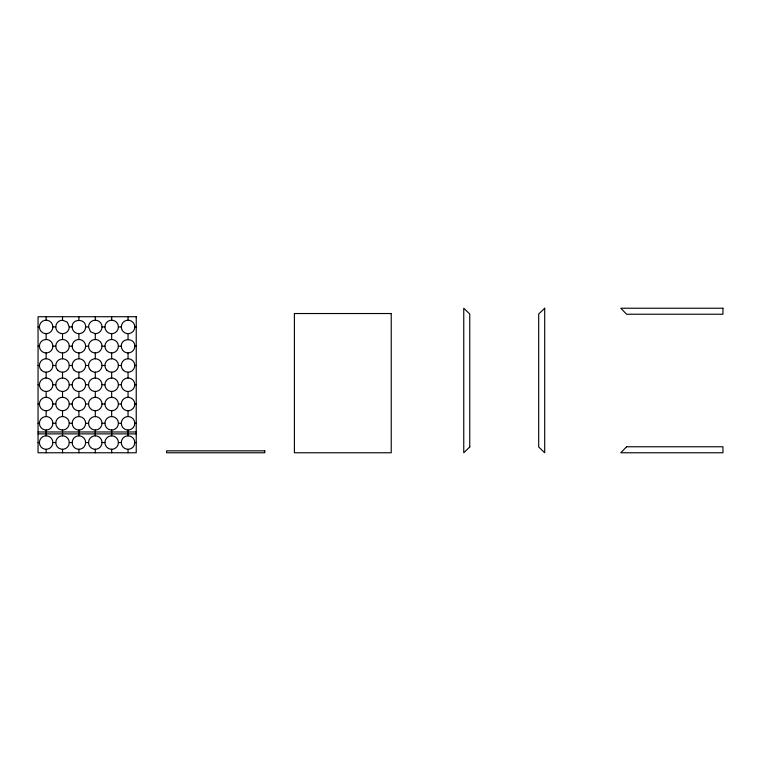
<?xml version="1.0" encoding="UTF-8"?>
<svg xmlns="http://www.w3.org/2000/svg" width="761" height="761" viewBox="0 0 761 761"><rect width="100%" height="100%" fill="white"/><g stroke="black" fill="none" stroke-linecap="round" stroke-linejoin="round"><path stroke-width="1.14" d="M78.906 333.679A6.744 6.744 0 0 1 72.162 326.935C71.829 318.269 85.983 318.269 85.651 326.935A6.744 6.744 0 0 1 78.906 333.679L78.906 339.463M128.048 352.952A6.744 6.744 0 0 1 121.303 346.207C120.97 337.542 135.116 337.542 134.792 346.207A6.744 6.744 0 0 1 128.048 352.952L128.048 358.735M38.05 326.935L39.401 326.935M52.89 326.935A6.744 6.744 0 0 0 42.768 321.094A6.744 6.744 0 0 0 42.768 332.776A6.744 6.744 0 0 0 52.89 326.935L55.781 326.935A6.744 6.744 0 0 0 62.526 333.679L62.526 339.463M62.526 333.679A6.744 6.744 0 0 0 69.27 326.935L72.162 326.935M85.651 326.935L88.542 326.935A6.744 6.744 0 0 1 95.287 320.191L95.287 316.728M95.287 320.191A6.744 6.744 0 0 1 102.031 326.935L104.923 326.935M118.412 326.935A6.744 6.744 0 0 0 108.29 321.094A6.744 6.744 0 0 0 108.29 332.776A6.744 6.744 0 0 0 118.412 326.935L121.303 326.935M134.792 326.935A6.744 6.744 0 0 0 124.671 321.094A6.744 6.744 0 0 0 124.671 332.776A6.744 6.744 0 0 0 134.792 326.935L136.238 326.935M38.05 346.207L39.401 346.207M52.89 346.207A6.744 6.744 0 0 0 42.768 340.367A6.744 6.744 0 0 0 42.768 352.048A6.744 6.744 0 0 0 52.89 346.207L55.781 346.207M69.27 346.207A6.744 6.744 0 0 0 59.149 340.367A6.744 6.744 0 0 0 59.149 352.048A6.744 6.744 0 0 0 69.27 346.207L72.162 346.207M85.651 346.207A6.744 6.744 0 0 0 75.529 340.367A6.744 6.744 0 0 0 75.529 352.048A6.744 6.744 0 0 0 85.651 346.207L88.542 346.207M102.031 346.207A6.744 6.744 0 0 0 91.91 340.367A6.744 6.744 0 0 0 91.91 352.048A6.744 6.744 0 0 0 102.031 346.207L104.923 346.207M118.412 346.207A6.744 6.744 0 0 0 108.29 340.367A6.744 6.744 0 0 0 108.29 352.048A6.744 6.744 0 0 0 118.412 346.207L121.303 346.207M134.792 346.207L136.238 346.207M38.05 365.48L39.401 365.48M52.89 365.48L55.781 365.48M69.27 365.48L72.162 365.48M85.651 365.48L88.542 365.48M102.031 365.48L104.923 365.48M118.412 365.48L121.303 365.48M134.792 365.48L136.238 365.48M38.05 384.752L39.401 384.752M52.89 384.752A6.744 6.744 0 0 0 42.768 378.902A6.744 6.744 0 0 0 42.768 390.593A6.744 6.744 0 0 0 52.89 384.752L55.781 384.752M69.27 384.752A6.744 6.744 0 0 0 59.149 378.902A6.744 6.744 0 0 0 59.149 390.593A6.744 6.744 0 0 0 69.27 384.752L72.162 384.752M85.651 384.752A6.744 6.744 0 0 0 75.529 378.902A6.744 6.744 0 0 0 75.529 390.593A6.744 6.744 0 0 0 85.651 384.752L88.542 384.752M102.031 384.752A6.744 6.744 0 0 0 91.91 378.902A6.744 6.744 0 0 0 91.91 390.593A6.744 6.744 0 0 0 102.031 384.752L104.923 384.752M118.412 384.752A6.744 6.744 0 0 0 108.29 378.902A6.744 6.744 0 0 0 108.29 390.593A6.744 6.744 0 0 0 118.412 384.752L121.303 384.752M134.792 384.752A6.744 6.744 0 0 0 124.671 378.902A6.744 6.744 0 0 0 124.671 390.593A6.744 6.744 0 0 0 134.792 384.752L136.238 384.752M38.05 404.015L39.401 404.015M52.89 404.015A6.744 6.744 0 0 0 42.768 398.174A6.744 6.744 0 0 0 42.768 409.856A6.744 6.744 0 0 0 52.89 404.015L55.781 404.015M69.27 404.015A6.744 6.744 0 0 0 59.149 398.174A6.744 6.744 0 0 0 59.149 409.856A6.744 6.744 0 0 0 69.27 404.015L72.162 404.015M85.651 404.015A6.744 6.744 0 0 0 75.529 398.174A6.744 6.744 0 0 0 75.529 409.856A6.744 6.744 0 0 0 85.651 404.015L88.542 404.015M102.031 404.015A6.744 6.744 0 0 0 91.91 398.174A6.744 6.744 0 0 0 91.91 409.856A6.744 6.744 0 0 0 102.031 404.015L104.923 404.015M118.412 404.015A6.744 6.744 0 0 0 108.29 398.174A6.744 6.744 0 0 0 108.29 409.856A6.744 6.744 0 0 0 118.412 404.015L121.303 404.015M134.792 404.015A6.744 6.744 0 0 0 124.671 398.174A6.744 6.744 0 0 0 124.671 409.856A6.744 6.744 0 0 0 134.792 404.015L136.238 404.015M38.05 423.287L39.401 423.287M52.89 423.287A6.744 6.744 0 0 0 42.768 417.447A6.744 6.744 0 0 0 42.768 429.128A6.744 6.744 0 0 0 52.89 423.287L55.781 423.287M69.27 423.287A6.744 6.744 0 0 0 59.149 417.447A6.744 6.744 0 0 0 59.149 429.128A6.744 6.744 0 0 0 69.27 423.287L72.162 423.287M85.651 423.287A6.744 6.744 0 0 0 75.529 417.447A6.744 6.744 0 0 0 75.529 429.128A6.744 6.744 0 0 0 85.651 423.287L88.542 423.287M102.031 423.287A6.744 6.744 0 0 0 91.91 417.447A6.744 6.744 0 0 0 91.91 429.128A6.744 6.744 0 0 0 102.031 423.287L104.923 423.287M118.412 423.287A6.744 6.744 0 0 0 108.29 417.447A6.744 6.744 0 0 0 108.29 429.128A6.744 6.744 0 0 0 118.412 423.287L121.303 423.287M134.792 423.287A6.744 6.744 0 0 0 124.671 417.447A6.744 6.744 0 0 0 124.671 429.128A6.744 6.744 0 0 0 134.792 423.287L136.238 423.287M38.05 431.963L136.238 431.963M38.05 433.884L136.238 433.884M38.05 442.56L39.401 442.56M52.89 442.56A6.744 6.744 0 0 0 42.768 436.719A6.744 6.744 0 0 0 42.768 448.4A6.744 6.744 0 0 0 52.89 442.56L55.781 442.56M69.27 442.56A6.744 6.744 0 0 0 59.149 436.719A6.744 6.744 0 0 0 59.149 448.4A6.744 6.744 0 0 0 69.27 442.56L72.162 442.56M85.651 442.56A6.744 6.744 0 0 0 75.529 436.719A6.744 6.744 0 0 0 75.529 448.4A6.744 6.744 0 0 0 85.651 442.56L88.542 442.56M102.031 442.56A6.744 6.744 0 0 0 91.91 436.719A6.744 6.744 0 0 0 91.91 448.4A6.744 6.744 0 0 0 102.031 442.56L104.923 442.56M118.412 442.56A6.744 6.744 0 0 0 108.29 436.719A6.744 6.744 0 0 0 108.29 448.4A6.744 6.744 0 0 0 118.412 442.56L121.303 442.56M134.792 442.56A6.744 6.744 0 0 0 124.671 436.719A6.744 6.744 0 0 0 124.671 448.4A6.744 6.744 0 0 0 134.792 442.56L136.238 442.56M55.781 326.935A6.744 6.744 0 0 1 62.526 320.191L67.291 322.169L69.27 326.935M102.031 326.935A6.744 6.744 0 0 1 95.287 333.679L90.521 331.701L88.542 326.935M128.048 316.728L128.048 320.191M128.048 333.679L128.048 339.463M128.048 372.224L128.048 377.998M128.048 391.496L128.048 397.271M128.048 410.759L128.048 416.543M128.048 430.032L128.048 435.815M128.048 449.304L128.048 452.766M111.667 316.728L111.667 320.191M111.667 333.679L111.667 339.463M111.667 352.952L111.667 358.735M111.667 372.224L111.667 377.998M111.667 391.496L111.667 397.271M111.667 410.759L111.667 416.543M111.667 430.032L111.667 435.815M111.667 449.304L111.667 452.766M95.287 333.679L95.287 339.463M95.287 352.952L95.287 358.735M95.287 372.224L95.287 377.998M95.287 391.496L95.287 397.271M95.287 410.759L95.287 416.543M95.287 430.032L95.287 435.815M95.287 449.304L95.287 452.766M78.906 316.728L78.906 320.191M78.906 352.952L78.906 358.735M78.906 372.224L78.906 377.998M78.906 391.496L78.906 397.271M78.906 410.759L78.906 416.543M78.906 430.032L78.906 435.815M78.906 449.304L78.906 452.766M62.526 316.728L62.526 320.191M62.526 352.952L62.526 358.735M62.526 372.224L62.526 377.998M62.526 391.496L62.526 397.271M62.526 410.759L62.526 416.543M62.526 430.032L62.526 435.815M62.526 449.304L62.526 452.766M46.145 316.728L46.145 320.191M46.145 333.679L46.145 339.463M46.145 352.952L46.145 358.735M46.145 372.224L46.145 377.998M46.145 391.496L46.145 397.271M46.145 410.759L46.145 416.543M46.145 430.032L46.145 435.815M46.145 449.304L46.145 452.766M626.598 446.764L620.814 452.766L722.95 452.766L722.95 446.764L626.598 446.764M544.695 308.234L538.693 314.017L538.693 446.983L544.695 452.766L544.695 308.234M469.756 446.983L463.753 452.766L463.753 308.234L469.756 314.017L469.756 446.983M722.95 308.234L620.814 308.234L626.598 314.236L722.95 314.236L722.95 308.234M391.23 313.532L294.393 313.532L294.393 452.766L391.23 452.766L391.23 313.532M136.238 316.728L38.05 316.728L38.05 452.766L136.238 452.766L136.238 316.728M264.78 450.835L166.592 450.835L166.592 452.766L264.78 452.766L264.78 450.835M123.282 370.246A6.744 6.744 0 0 0 134.564 367.221A6.744 6.744 0 0 0 126.297 358.964A6.744 6.744 0 0 0 123.282 370.246M106.901 370.246A6.744 6.744 0 0 0 118.183 367.221A6.744 6.744 0 0 0 109.917 358.964A6.744 6.744 0 0 0 106.901 370.246M90.521 370.246A6.744 6.744 0 0 0 101.803 367.221A6.744 6.744 0 0 0 93.536 358.964A6.744 6.744 0 0 0 90.521 370.246M74.14 370.246A6.744 6.744 0 0 0 85.422 367.221A6.744 6.744 0 0 0 77.156 358.964A6.744 6.744 0 0 0 74.14 370.246M57.76 370.246A6.744 6.744 0 0 0 69.042 367.221A6.744 6.744 0 0 0 60.775 358.964A6.744 6.744 0 0 0 57.76 370.246M41.379 370.246A6.744 6.744 0 0 0 52.661 367.221A6.744 6.744 0 0 0 44.395 358.964A6.744 6.744 0 0 0 41.379 370.246"/></g></svg>
